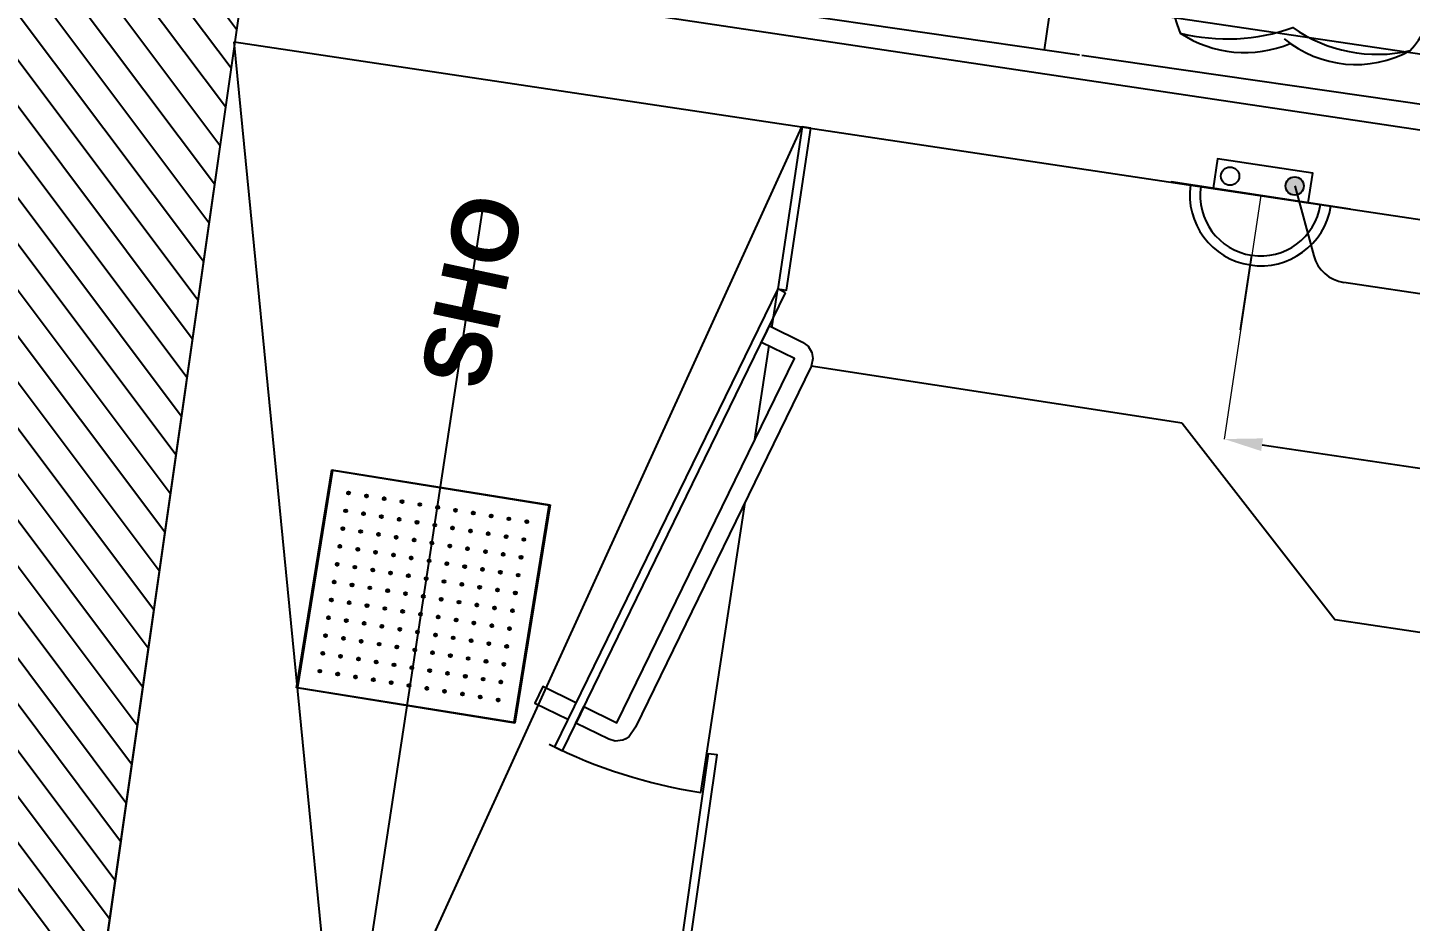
# Model space of a CAD drawing. Extents: x -678889171 to 586587, y -792238163 to 335485.
# Drawn here: x 29042 to 30919, y 44508 to 45722 of the extents above; entities that cross this region are included whole.
import ezdxf

# ---------------------------------------------------------------- set-up
doc = ezdxf.new("R2010")
doc.units = 0
doc.header["$MEASUREMENT"] = 0
doc.set_wipeout_variables(frame=1)
doc.layers.get('0').update_dxf_attribs({"color": 8})
doc.layers.get('Defpoints').update_dxf_attribs({"color": 252})
for name, color, linetype in [('1', 8, 'Continuous'), ('9TH-FURN$0$XR-A-TYP-1-2-3-4-5-6-7-8-9-10$0$TYPICAL TYPES$0$I-FURN-CHAR', 252, 'Continuous'), ('9TH-FURN$0$XR-A-TYP-1-2-3-4-5-6-7-8-9-10$0$TYPICAL TYPES$0$I-WIPEOUT', 252, 'Continuous'), ('E-POW-BLOCK', 4, 'Continuous'), ('HR_LIGHT', 1, 'Continuous'), ('loop line emped', 1, 'Continuous'), ('XR-A-9TH-FLOOR$0$A-WALL', 252, 'Continuous'), ('XR-A-col-910$0$A-COLS', 252, 'Continuous'), ('XR-A-col-910$0$A-SITE-PATT', 252, 'Continuous'), ('XR-A-TYP31$0$A-FURN-FIX', 252, 'Continuous'), ('XR-A-TYP31$0$XR-A-TYP-1-2-3-4-5-6-7-8-9$0$A-ANNO-NOTE', 252, 'Continuous'), ('XR-A-TYP31$0$XR-A-TYP-1-2-3-4-5-6-7-8-9$0$A-FLOR', 252, 'Continuous'), ('XR-A-TYP31$0$XR-A-TYP-1-2-3-4-5-6-7-8-9$0$A-FURN-SANT', 252, 'Continuous'), ('XR-A-TYP31$0$XR-A-TYP-1-2-3-4-5-6-7-8-9$0$A-GLAZ', 252, 'Continuous'), ('XR-A-TYP31$0$XR-A-TYP-1-2-3-4-5-6-7-8-9$0$A-GLAZ-FULL', 252, 'Continuous'), ('XR-A-TYP31$0$XR-A-TYP-1-2-3-4-5-6-7-8-9$0$A-WALL', 252, 'Continuous')]:
    doc.layers.add(name, color=color, linetype=linetype)
doc.styles.add('Work$0$E-M.MODUL', font='romans.shx', dxfattribs={"width": 0.8})
doc.styles.add('XR-A-TYP31$0$XR-A-TYP-1-2-3-4-5-6-7-8-9$0$TYPICAL TYPES$0$XREF_1BR$0$KZT', font='')
doc.styles.get('XR-A-TYP31$0$XR-A-TYP-1-2-3-4-5-6-7-8-9$0$TYPICAL TYPES$0$XREF_1BR$0$KZT').set_extended_font_data('AvantGarde LT Medium', bold=True)
doc.dimstyles.new('Work$0$S-DIM', dxfattribs={"dimscale": 500, "dimtxt": 0.2065, "dimasz": 0.104, "dimexe": 0, "dimexo": 0, "dimgap": 0, "dimtad": 0, "dimdec": 0, "dimzin": 0, "dimdsep": 46, "dimtxsty": 'Work$0$E-M.MODUL', "dimcen": 0.25, "dimclrd": 5, "dimclre": 5, "dimclrt": 1, "dimadec": 0, "dimazin": 0, "dimtfac": 1, "dimtdec": 0, "dimtofl": 0, "dimtmove": 0, "dimatfit": 3, "dimfxl": 1, "dimtolj": 1, "dimtzin": 0, "dimlwe": 13, "dimarcsym": 0})

# ---------------------------------------------------------------- blocks, each defined once
blk = doc.blocks.new('SO1 WP')
at = {"layer": 'E-POW-BLOCK'}
h = blk.add_hatch(color=3, dxfattribs=at)
h.dxf.hatch_style = 1
edge = h.paths.add_edge_path()
edge.add_arc((-0.1064295025979398, -0.0481463273482458), 0.03025259035537483, 0, 360)
at = {"layer": 'E-POW-BLOCK', "color": 3}
for p, q in [((1.4210854715202e-14, 0.2000001000000591), (0, 0.4500002250000605)), ((-0.3000001499999954, 7.105427357601002e-14), (0.3000001499999954, 1.598721155460225e-14))]:
    blk.add_line(p, q, dxfattribs=at)
blk.add_lwpolyline([(0.1593095883453804, 4.352074256530614e-14), (-0.1593095883453804, 4.352074256530614e-14), (-0.1593095883453804, -0.09876317676643558), (0.1593095883453804, -0.09876317676643558)], close=True, dxfattribs=at)
for centre in [(-0.1064295025979398, -0.0481463273482458), (0.1096454942411166, -0.0481463273482458)]:
    blk.add_circle(centre, 0.03025259035537483, dxfattribs=at)
for centre, radius, start, end in [((0, -0.002806461197749854), 0.2353418572437975, 0.6832706906615592, 179.3167293093385), ((0, 1.598721155460225e-14), 0.2000001000000002, 0, 180)]:
    blk.add_arc(centre, radius, start, end, dxfattribs=at)
blk = doc.blocks.new('*D3028')
at = {"layer": '1', "color": 5, "lineweight": 13, "transparency": 16777216}
for p, q in [((30715.98334778999, 45493.85377633355), (30666.46789617884, 45163.23775362811)), ((31789.03900461466, 45333.14518448495), (31739.52355300351, 45002.52916177952))]:
    blk.add_line(p, q, dxfattribs=at)
at = {"layer": '1', "color": 5, "lineweight": -2, "transparency": 16777216}
for p, q in [((30717.8943411341, 45155.53575653226), (31064.90253361838, 45103.56529477719)), ((31688.09710804826, 45010.23115887535), (31341.08891556397, 45062.20162063043))]:
    blk.add_line(p, q, dxfattribs=at)
at = {"layer": '1', "color": 5, "transparency": 16777216}
for points in [[(30719.17800731674, 45164.10683069147), (30716.61067495145, 45146.96468237306), (30666.46789617884, 45163.23775362811)], [(31689.3807742309, 45018.80223303456), (31686.81344186562, 45001.66008471615), (31739.52355300351, 45002.52916177952)]]:
    blk.add_solid(points, dxfattribs=at)
at = {"layer": 'Defpoints', "color": 0, "transparency": 16777216}
for p in [(30715.98334778999, 45493.85377633355, 5.269434467897102e-06), (31789.03900461466, 45333.14518448495, 2.630323140637722e-09), (30666.46789617884, 45163.23775362811)]:
    blk.add_point(p, dxfattribs=at)
at = {"layer": '1', "color": 1, "transparency": 16777216, "insert": (31202.99572459118, 45082.88345770381), "char_height": 103.25, "width": 279.2666666666628, "attachment_point": 5, "rotation": 351.4822771347435, "style": 'Work$0$E-M.MODUL'}
blk.add_mtext('\\A1;1050', dxfattribs=at)
blk = doc.blocks.new('*D3030')
at = {"layer": '1', "color": 5, "lineweight": 13, "transparency": 16777216}
for p, q in [((29487.83640445873, 45800.14268234573), (29517.12068219658, 45995.0227022226)), ((31512.5508586333, 45495.89240336204), (31541.83513637115, 45690.77242323891))]:
    blk.add_line(p, q, dxfattribs=at)
at = {"layer": '1', "color": 5, "lineweight": -2, "transparency": 16777216}
for p, q in [((29568.5433472576, 45987.29550881088), (30385.56037360667, 45864.52379762533)), ((31490.41247131013, 45698.49961665062), (30673.39544496105, 45821.27132783617))]:
    blk.add_line(p, q, dxfattribs=at)
at = {"layer": '1', "color": 5, "transparency": 16777216}
for points in [[(29569.83121282622, 45995.86595298771), (29567.25548168898, 45978.72506463404), (29517.12068219658, 45995.0227022226)], [(31491.70033687874, 45707.07006082745), (31489.1246057415, 45689.92917247378), (31541.83513637115, 45690.77242323891)]]:
    blk.add_solid(points, dxfattribs=at)
at = {"layer": 'Defpoints', "color": 0, "transparency": 16777216}
for p in [(29487.83640445873, 45800.14268234573), (31541.83513637115, 45690.77242323891), (31512.5508586333, 45495.89240336204, 5.343568744815997e-06)]:
    blk.add_point(p, dxfattribs=at)
at = {"layer": '1', "color": 1, "transparency": 16777216, "insert": (30529.47790928386, 45842.89756273075), "char_height": 103.25, "attachment_point": 5, "rotation": 351.4542041153505, "style": 'Work$0$E-M.MODUL'}
blk.add_mtext('\\A1;2050', dxfattribs=at)
blk = doc.blocks.new('9TH-FURN$0$XR-A-TYP-1-2-3-4-5-6-7-8-9-10$0$TYPICAL TYPES$0$XREF_1BR$0$A$Ce4efe8a3')
at = {"layer": '9TH-FURN$0$XR-A-TYP-1-2-3-4-5-6-7-8-9-10$0$TYPICAL TYPES$0$I-FURN-CHAR'}
for points in [[(-37.75034457733818, -167.9369026233926, -0.30666349490175), (0, 0, -0.3063299663357472), (129.914462509736, -21.66788532324426, 0.8728471598091934)], [(78.34086024248609, -324.2009538648135, 0.1655406298837506), (137.3495956606948, -353.2502220976776, 0.4259891687143785), (173.4696568748132, 6.608258385466797, 0.1215233233290522), (104.3075778612274, -3.189827639377654, -7.115464291357926)], [(-74.07116633191981, -304.223943353034, -0.1477298758543702), (-19.68341497005167, -161.3745862754358, -0.2133427585932454), (0, 0, -0.1786618101816585)], [(97.79236874793241, -312.139255385845, -0.3567723648219203), (-74.07116633191981, -304.223943353034, -0.2495420503229877), (-41.27494816308536, -157.9580511446084, 9.616880347716284)]]:
    blk.add_lwpolyline(points, format="xyb", dxfattribs=at)
blk = doc.blocks.new('9TH-FURN$0$XR-A-TYP-1-2-3-4-5-6-7-8-9-10$0$TYPICAL TYPES$0$A$Cd223b069')
blk.add_wipeout([(822.4286527500062, -1014.9633187534941), (843.4263177191557, -988.1239588373933), (852.5628861940264, -949.5169148465116), (852.5628861940412, 949.895612743836), (838.7120319921645, 996.7387231557905), (806.079767828301, 1021.5130689626026), (753.1104856270903, 1034.9964186089724), (396.3155749636996, 1034.9964186089746), (283.63385001877214, 1005.3895960971054), (206.68192371754665, 965.2234309515393), (160.03881399688896, 930.4427636885321), (111.23108635376573, 882.1219708002477), (66.45506349904198, 820.8707740908835), (26.85540297418897, 738.1964169201988), (6.987818841549608, 663.770738648871), (3.065643223351804e-12, 578.359879901187), (-1.0111642935240579e-11, -577.9811820040752), (-1.0816385351369847e-11, -639.6058241962583), (23.60563905927666, -728.4769985949738), (57.99739160089844, -806.0328856321894), (95.05996333557437, -862.0191630962222), (138.393256417114, -920.5200366483077), (205.01614928577155, -966.2986466311384), (269.55709140721774, -999.592190344666), (332.01605809945954, -1022.4814953360819), (396.3155749636842, -1034.6177207116439), (777.0435200132664, -1034.9964186089944), (805.6171137642259, -1026.2213240152946)]).dxf.layer = '9TH-FURN$0$XR-A-TYP-1-2-3-4-5-6-7-8-9-10$0$TYPICAL TYPES$0$I-WIPEOUT'
at = {"elevation": 3.194858422142465e-10}
blk.add_lwpolyline([(1.818989403545856e-12, -48.2339296634218), (3.637978807091713e-12, 578.3598799011816, -0.3807259987300801), (396.3155749637062, 1034.996418608976), (753.1104856270904, 1034.996418608976, -0.460441393951142), (852.562886194044, 949.8956127438414), (852.5628861940331, 28.99319676023333, -0.414213562373095), (823.5696894337889, -9.094947017729282e-12)], format="xyb", dxfattribs=at)
blk.add_lwpolyline([(88.50351103537832, 1.091393642127514e-11), (0, 7.275957614183426e-12)])
blk.add_lwpolyline([(823.5696894337889, -5.456968210637569e-12, -0.4142135623730949), (852.562886194035, -28.99319676025334), (852.5628861940313, -949.5169148465102, -0.4604413939511219), (753.1104856270849, -1034.617720711645), (396.3155749636862, -1034.617720711642, -0.3807259987299126), (-3.637978807091713e-12, -577.9811820040741), (0, -51.76607033655819)], format="xyb")
at = {"xscale": -1, "rotation": 170.2220235007848}
blk.add_blockref('9TH-FURN$0$XR-A-TYP-1-2-3-4-5-6-7-8-9-10$0$TYPICAL TYPES$0$XREF_1BR$0$A$Ce4efe8a3', (70.36988994310741, -491.9582098997489), dxfattribs=at)
blk = doc.blocks.new('*U1547')
at = {"layer": 'XR-A-col-910$0$A-SITE-PATT'}
h = blk.add_hatch(dxfattribs=at)
h.set_pattern_fill('ANSI31', color=256, scale=300, angle=8.131430397627627)
h.set_pattern_definition([(44.9999999999999, (5496.235626874804, -59210.182271977), (-26.51650429449548, 26.51650429449557), [])])
h.paths.add_polyline_path([(100.0000000000282, -25306.95354340513), (100.0000000000155, -17906.95354340513), (2350.000000000019, -17906.95354340511), (2350.000000000022, -17556.95354340511), (-249.9999999999782, -17556.95354340512), (-249.9999999999682, -25306.95354340512)])
at = {"layer": 'XR-A-col-910$0$A-COLS'}
blk.add_lwpolyline([(100.0000000000282, -25306.95354340513), (100.0000000000155, -17906.95354340513), (2350.000000000019, -17906.95354340511), (2350.000000000022, -17556.95354340511), (-249.9999999999782, -17556.95354340512), (-249.9999999999682, -25306.95354340512)], close=True, dxfattribs=at)
blk = doc.blocks.new('XR-A-col-910')
at = {"layer": 'XR-A-col-910$0$A-SITE-PATT', "xscale": -1, "rotation": 171.8685461071584}
blk.add_blockref('*U1547', (29245.22652952217, 12739.3244155844), dxfattribs=at)
blk = doc.blocks.new('XR-A-TYP31$0$XR-A-TYP-1-2-3-4-5-6-7-8-9$0$XREF_3BR$0$XREF-1BA$0$11TH FLOOR PLAN EAST TOWER$0$11TH TO 17TH FLOOR PLAN EAST TOWER$0$CEILING SHOWER')
at = {"layer": 'XR-A-TYP31$0$XR-A-TYP-1-2-3-4-5-6-7-8-9$0$A-FURN-SANT'}
for p, q in [((-4.547473508864641e-13, 30.00000000000045), (29.99999999999955, 30.00000000000045)), ((-4.547473508864641e-13, 4.547473508864641e-13), (-4.547473508864641e-13, 30.00000000000045)), ((-4.547473508864641e-13, 30.00000000000045), (0.09999999999990905, 29.90000000000055)), ((0.09999999999990905, 29.90000000000055), (0.0999999999994543, 0.1000000000003638)), ((29.89999999999964, 29.90000000000055), (0.09999999999990905, 29.90000000000055)), ((29.99999999999955, 30.00000000000045), (29.89999999999964, 29.90000000000055)), ((29.89999999999964, 0.1000000000003638), (29.89999999999964, 29.90000000000055)), ((29.99999999999955, 30.00000000000045), (30, 4.547473508864641e-13)), ((0.0999999999994543, 0.1000000000003638), (-4.547473508864641e-13, 4.547473508864641e-13)), ((30, 4.547473508864641e-13), (-4.547473508864641e-13, 4.547473508864641e-13)), ((0.0999999999994543, 0.1000000000003638), (29.89999999999964, 0.1000000000003638)), ((29.89999999999964, 0.1000000000003638), (30, 4.547473508864641e-13))]:
    blk.add_line(p, q, dxfattribs=at)
for centre, radius in [((2.75, 27.25000000000045), 0.2000000000000001), ((2.75, 27.25000000000045), 0.175), ((2.75, 27.25000000000045), 0.125), ((2.75, 27.25000000000045), 0.04999999999999999), ((5.199999999999818, 27.25), 0.2000000000000001), ((5.199999999999818, 27.25), 0.175), ((5.199999999999818, 27.25), 0.125), ((5.199999999999818, 27.25), 0.04999999999999999), ((7.649999999999636, 27.25000000000045), 0.2000000000000001), ((7.649999999999636, 27.25000000000045), 0.175), ((7.649999999999636, 27.25000000000045), 0.125), ((7.649999999999636, 27.25000000000045), 0.04999999999999999), ((10.09999999999945, 27.25000000000045), 0.2000000000000001), ((10.09999999999945, 27.25000000000045), 0.175), ((10.09999999999945, 27.25000000000045), 0.125), ((10.09999999999945, 27.25000000000045), 0.04999999999999999), ((12.54999999999973, 27.25), 0.2000000000000001), ((12.54999999999973, 27.25), 0.175), ((12.54999999999973, 27.25), 0.125), ((12.54999999999973, 27.25), 0.04999999999999999), ((14.99999999999955, 27.25000000000045), 0.2000000000000001), ((14.99999999999955, 27.25000000000045), 0.175), ((14.99999999999955, 27.25000000000045), 0.125), ((14.99999999999955, 27.25000000000045), 0.04999999999999999), ((17.44999999999982, 27.25000000000045), 0.2000000000000001), ((17.44999999999982, 27.25000000000045), 0.175), ((17.44999999999982, 27.25000000000045), 0.125), ((17.44999999999982, 27.25000000000045), 0.04999999999999999), ((19.89999999999964, 27.25), 0.2000000000000001), ((19.89999999999964, 27.25), 0.175), ((19.89999999999964, 27.25), 0.125), ((19.89999999999964, 27.25), 0.04999999999999999), ((22.34999999999945, 27.25000000000045), 0.2000000000000001), ((22.34999999999945, 27.25000000000045), 0.175), ((22.34999999999945, 27.25000000000045), 0.125), ((22.34999999999945, 27.25000000000045), 0.04999999999999999), ((24.79999999999973, 27.25000000000045), 0.2000000000000001), ((24.79999999999973, 27.25000000000045), 0.175), ((24.79999999999973, 27.25000000000045), 0.125), ((24.79999999999973, 27.25000000000045), 0.04999999999999999), ((27.24999999999955, 27.25), 0.2000000000000001), ((27.24999999999955, 27.25), 0.175), ((27.24999999999955, 27.25), 0.125), ((27.24999999999955, 27.25), 0.04999999999999999), ((2.749999999999545, 24.80000000000064), 0.2000000000000001), ((2.749999999999545, 24.80000000000064), 0.175), ((2.749999999999545, 24.80000000000064), 0.125), ((2.749999999999545, 24.80000000000064), 0.04999999999999999), ((5.199999999999818, 24.80000000000064), 0.2000000000000001), ((5.199999999999818, 24.80000000000064), 0.175), ((5.199999999999818, 24.80000000000064), 0.125), ((5.199999999999818, 24.80000000000064), 0.04999999999999999), ((7.649999999999181, 24.80000000000064), 0.2000000000000001), ((7.649999999999181, 24.80000000000064), 0.175), ((7.649999999999181, 24.80000000000064), 0.125), ((7.649999999999181, 24.80000000000064), 0.04999999999999999), ((10.09999999999991, 24.80000000000064), 0.2000000000000001), ((10.09999999999991, 24.80000000000018), 0.175), ((10.09999999999991, 24.80000000000018), 0.125), ((10.09999999999991, 24.80000000000018), 0.04999999999999999), ((12.54999999999973, 24.80000000000018), 0.2000000000000001), ((12.54999999999973, 24.80000000000018), 0.175), ((12.54999999999973, 24.80000000000018), 0.125), ((12.54999999999973, 24.80000000000018), 0.04999999999999999), ((14.99999999999955, 24.80000000000064), 0.2000000000000001), ((14.99999999999955, 24.80000000000064), 0.175), ((14.99999999999955, 24.80000000000064), 0.125), ((14.99999999999955, 24.80000000000064), 0.04999999999999999), ((17.44999999999982, 24.80000000000018), 0.2000000000000001), ((17.44999999999982, 24.80000000000018), 0.175), ((17.44999999999982, 24.80000000000018), 0.125), ((17.44999999999982, 24.80000000000018), 0.04999999999999999), ((19.89999999999918, 24.80000000000018), 0.2000000000000001), ((19.89999999999918, 24.80000000000018), 0.175), ((19.89999999999918, 24.80000000000018), 0.125), ((19.89999999999918, 24.80000000000018), 0.04999999999999999), ((22.34999999999991, 24.80000000000064), 0.2000000000000001), ((22.34999999999991, 24.80000000000064), 0.175), ((22.34999999999991, 24.80000000000064), 0.125), ((22.34999999999991, 24.80000000000064), 0.04999999999999999), ((24.79999999999973, 24.80000000000018), 0.2000000000000001), ((24.79999999999973, 24.80000000000018), 0.175), ((24.79999999999973, 24.80000000000018), 0.125), ((24.79999999999973, 24.80000000000018), 0.04999999999999999), ((27.24999999999955, 24.80000000000018), 0.2000000000000001), ((27.24999999999955, 24.80000000000018), 0.175), ((27.24999999999955, 24.80000000000018), 0.125), ((27.24999999999955, 24.80000000000018), 0.04999999999999999), ((2.749999999999545, 22.35000000000082), 0.2000000000000001), ((2.749999999999545, 22.35000000000082), 0.175), ((5.199999999999363, 22.35000000000036), 0.2000000000000001), ((5.199999999999363, 22.35000000000036), 0.175), ((7.649999999999636, 22.35000000000036), 0.2000000000000001), ((7.649999999999636, 22.35000000000036), 0.175), ((10.09999999999991, 22.35000000000082), 0.2000000000000001), ((10.09999999999991, 22.35000000000082), 0.175), ((12.54999999999927, 22.35000000000036), 0.2000000000000001), ((12.54999999999927, 22.35000000000036), 0.175), ((14.99999999999955, 22.35000000000036), 0.2000000000000001), ((14.99999999999955, 22.35000000000036), 0.175), ((17.44999999999936, 22.35000000000082), 0.2000000000000001), ((17.44999999999936, 22.35000000000082), 0.175), ((19.89999999999964, 22.35000000000036), 0.2000000000000001), ((19.89999999999964, 22.35000000000036), 0.175), ((22.34999999999945, 22.35000000000036), 0.2000000000000001), ((22.34999999999945, 22.35000000000036), 0.175), ((24.79999999999973, 22.35000000000082), 0.2000000000000001), ((24.79999999999973, 22.35000000000082), 0.175), ((27.24999999999955, 22.35000000000036), 0.2000000000000001), ((27.24999999999955, 22.35000000000036), 0.175), ((2.749999999999545, 22.35000000000082), 0.125), ((2.749999999999545, 22.35000000000082), 0.04999999999999999), ((5.199999999999363, 22.35000000000036), 0.125), ((5.199999999999363, 22.35000000000036), 0.04999999999999999), ((7.649999999999636, 22.35000000000036), 0.125), ((7.649999999999636, 22.35000000000036), 0.04999999999999999), ((10.09999999999991, 22.35000000000082), 0.125), ((10.09999999999991, 22.35000000000082), 0.04999999999999999), ((12.54999999999927, 22.35000000000036), 0.125), ((12.54999999999927, 22.35000000000036), 0.04999999999999999), ((14.99999999999955, 22.35000000000036), 0.125), ((14.99999999999955, 22.35000000000036), 0.04999999999999999), ((17.44999999999936, 22.35000000000082), 0.125), ((17.44999999999936, 22.35000000000082), 0.04999999999999999), ((19.89999999999964, 22.35000000000036), 0.125), ((19.89999999999964, 22.35000000000036), 0.04999999999999999), ((22.34999999999945, 22.35000000000036), 0.125), ((22.34999999999945, 22.35000000000036), 0.04999999999999999), ((24.79999999999973, 22.35000000000082), 0.125), ((24.79999999999973, 22.35000000000082), 0.04999999999999999), ((27.24999999999955, 22.35000000000036), 0.125), ((27.24999999999955, 22.35000000000036), 0.04999999999999999), ((2.75, 19.90000000000055), 0.2000000000000001), ((2.75, 19.90000000000055), 0.175), ((2.75, 19.90000000000055), 0.125), ((2.75, 19.90000000000055), 0.04999999999999999), ((5.199999999999363, 19.90000000000055), 0.2000000000000001), ((5.199999999999363, 19.90000000000055), 0.175), ((5.199999999999363, 19.90000000000055), 0.125), ((5.199999999999363, 19.90000000000055), 0.04999999999999999), ((7.649999999999636, 19.90000000000009), 0.2000000000000001), ((7.649999999999636, 19.90000000000009), 0.175), ((7.649999999999636, 19.90000000000009), 0.125), ((7.649999999999636, 19.90000000000009), 0.04999999999999999), ((10.09999999999991, 19.90000000000055), 0.2000000000000001), ((10.09999999999991, 19.90000000000055), 0.175), ((10.09999999999991, 19.90000000000055), 0.125), ((10.09999999999991, 19.90000000000055), 0.04999999999999999), ((12.54999999999973, 19.90000000000055), 0.2000000000000001), ((12.54999999999973, 19.90000000000055), 0.175), ((12.54999999999973, 19.90000000000055), 0.125), ((12.54999999999973, 19.90000000000055), 0.04999999999999999), ((14.99999999999955, 19.90000000000009), 0.2000000000000001), ((14.99999999999955, 19.90000000000009), 0.175), ((14.99999999999955, 19.90000000000009), 0.125), ((14.99999999999955, 19.90000000000009), 0.04999999999999999), ((17.44999999999982, 19.90000000000055), 0.2000000000000001), ((17.44999999999982, 19.90000000000055), 0.175), ((17.44999999999982, 19.90000000000055), 0.125), ((17.44999999999982, 19.90000000000055), 0.04999999999999999), ((19.89999999999964, 19.90000000000055), 0.2000000000000001), ((19.89999999999964, 19.90000000000055), 0.175), ((19.89999999999964, 19.90000000000055), 0.125), ((19.89999999999964, 19.90000000000055), 0.04999999999999999), ((22.34999999999991, 19.90000000000009), 0.2000000000000001), ((22.34999999999991, 19.90000000000009), 0.175), ((22.34999999999991, 19.90000000000009), 0.125), ((22.34999999999991, 19.90000000000009), 0.04999999999999999), ((24.79999999999973, 19.90000000000055), 0.2000000000000001), ((24.79999999999973, 19.90000000000055), 0.175), ((24.79999999999973, 19.90000000000055), 0.125), ((24.79999999999973, 19.90000000000055), 0.04999999999999999), ((27.24999999999955, 19.90000000000055), 0.2000000000000001), ((27.24999999999955, 19.90000000000055), 0.175), ((27.24999999999955, 19.90000000000055), 0.125), ((27.24999999999955, 19.90000000000055), 0.04999999999999999), ((2.749999999999545, 17.45000000000027), 0.2000000000000001), ((2.749999999999545, 17.45000000000027), 0.175), ((2.749999999999545, 17.45000000000027), 0.125), ((2.749999999999545, 17.45000000000027), 0.04999999999999999), ((5.199999999999363, 17.45000000000073), 0.2000000000000001), ((5.199999999999363, 17.45000000000073), 0.175), ((5.199999999999363, 17.45000000000073), 0.125), ((5.199999999999363, 17.45000000000073), 0.04999999999999999), ((7.649999999999181, 17.45000000000073), 0.2000000000000001), ((7.649999999999181, 17.45000000000073), 0.175), ((7.649999999999181, 17.45000000000073), 0.125), ((7.649999999999181, 17.45000000000073), 0.04999999999999999), ((10.09999999999991, 17.45000000000027), 0.2000000000000001), ((10.09999999999991, 17.45000000000027), 0.175), ((10.09999999999991, 17.45000000000027), 0.125), ((10.09999999999991, 17.45000000000027), 0.04999999999999999), ((12.54999999999973, 17.45000000000073), 0.2000000000000001), ((12.54999999999973, 17.45000000000073), 0.175), ((12.54999999999973, 17.45000000000073), 0.125), ((12.54999999999973, 17.45000000000073), 0.04999999999999999), ((14.99999999999955, 17.45000000000073), 0.2000000000000001), ((14.99999999999955, 17.45000000000073), 0.175), ((14.99999999999955, 17.45000000000073), 0.125), ((14.99999999999955, 17.45000000000073), 0.04999999999999999), ((17.44999999999982, 17.45000000000073), 0.2000000000000001), ((17.45000000000027, 17.45000000000073), 0.175), ((17.45000000000027, 17.45000000000073), 0.125), ((17.45000000000027, 17.45000000000073), 0.04999999999999999), ((19.89999999999918, 17.45000000000027), 0.2000000000000001), ((19.89999999999918, 17.45000000000027), 0.175), ((19.89999999999918, 17.45000000000027), 0.125), ((19.89999999999918, 17.45000000000027), 0.04999999999999999), ((22.34999999999991, 17.45000000000027), 0.2000000000000001), ((22.34999999999991, 17.45000000000027), 0.175), ((22.34999999999991, 17.45000000000027), 0.125), ((22.34999999999991, 17.45000000000027), 0.04999999999999999), ((24.79999999999973, 17.45000000000073), 0.2000000000000001), ((24.79999999999973, 17.45000000000073), 0.175), ((24.79999999999973, 17.45000000000073), 0.125), ((24.79999999999973, 17.45000000000073), 0.04999999999999999), ((27.24999999999955, 17.45000000000027), 0.2000000000000001), ((27.24999999999955, 17.45000000000027), 0.175), ((27.24999999999955, 17.45000000000027), 0.125), ((27.24999999999955, 17.45000000000027), 0.04999999999999999), ((2.749999999999545, 15.00000000000045), 0.2000000000000001), ((2.749999999999545, 15.00000000000045), 0.175), ((2.749999999999545, 15.00000000000045), 0.125), ((2.749999999999545, 15.00000000000045), 0.04999999999999999), ((5.199999999999818, 15.00000000000045), 0.2000000000000001), ((5.199999999999818, 15.00000000000045), 0.175), ((5.199999999999818, 15.00000000000045), 0.125), ((5.199999999999818, 15.00000000000045), 0.04999999999999999), ((7.649999999999636, 15.00000000000045), 0.2000000000000001), ((7.649999999999636, 15.00000000000045), 0.175), ((7.649999999999636, 15.00000000000045), 0.125), ((7.649999999999636, 15.00000000000045), 0.04999999999999999), ((10.09999999999991, 15.00000000000045), 0.2000000000000001), ((10.09999999999991, 15.00000000000045), 0.175), ((10.09999999999991, 15.00000000000045), 0.125), ((10.09999999999991, 15.00000000000045), 0.04999999999999999), ((12.54999999999927, 15.00000000000091), 0.2000000000000001), ((12.54999999999927, 15.00000000000091), 0.175), ((12.54999999999927, 15.00000000000091), 0.125), ((12.54999999999927, 15.00000000000091), 0.04999999999999999), ((14.99999999999955, 15.00000000000045), 0.2000000000000001), ((14.99999999999955, 15.00000000000045), 0.175), ((14.99999999999955, 15.00000000000045), 0.125), ((14.99999999999955, 15.00000000000045), 0.04999999999999999), ((17.44999999999982, 15.00000000000045), 0.2000000000000001), ((17.44999999999982, 15.00000000000045), 0.175), ((17.44999999999982, 15.00000000000045), 0.125), ((17.44999999999982, 15.00000000000045), 0.04999999999999999), ((19.89999999999964, 15.00000000000091), 0.2000000000000001), ((19.89999999999964, 15.00000000000091), 0.175), ((19.89999999999964, 15.00000000000091), 0.125), ((19.89999999999964, 15.00000000000091), 0.04999999999999999), ((22.34999999999945, 15.00000000000045), 0.2000000000000001), ((22.34999999999945, 15.00000000000045), 0.175), ((22.34999999999945, 15.00000000000045), 0.125), ((22.34999999999945, 15.00000000000045), 0.04999999999999999), ((24.79999999999973, 15.00000000000045), 0.2000000000000001), ((24.79999999999973, 15.00000000000045), 0.175), ((24.79999999999973, 15.00000000000045), 0.125), ((24.79999999999973, 15.00000000000045), 0.04999999999999999), ((27.24999999999955, 15.00000000000091), 0.2000000000000001), ((27.24999999999955, 15.00000000000091), 0.175), ((27.24999999999955, 15.00000000000091), 0.125), ((27.24999999999955, 15.00000000000091), 0.04999999999999999), ((2.75, 12.55000000000018), 0.2000000000000001), ((2.75, 12.55000000000018), 0.175), ((2.75, 12.55000000000018), 0.125), ((2.75, 12.55000000000018), 0.04999999999999999), ((5.199999999999363, 12.55000000000018), 0.2000000000000001), ((5.199999999999363, 12.55000000000018), 0.175), ((5.199999999999363, 12.55000000000018), 0.125), ((5.199999999999363, 12.55000000000018), 0.04999999999999999), ((7.649999999999636, 12.55000000000064), 0.2000000000000001), ((7.649999999999636, 12.55000000000064), 0.175), ((7.649999999999636, 12.55000000000064), 0.125), ((7.649999999999636, 12.55000000000064), 0.04999999999999999), ((10.09999999999991, 12.55000000000018), 0.2000000000000001), ((10.09999999999991, 12.55000000000018), 0.175), ((10.09999999999991, 12.55000000000018), 0.125), ((10.09999999999991, 12.55000000000018), 0.04999999999999999), ((12.54999999999973, 12.55000000000018), 0.2000000000000001), ((12.54999999999973, 12.55000000000018), 0.175), ((12.54999999999973, 12.55000000000018), 0.125), ((12.54999999999973, 12.55000000000018), 0.04999999999999999), ((14.99999999999955, 12.55000000000064), 0.2000000000000001), ((14.99999999999955, 12.55000000000064), 0.175), ((14.99999999999955, 12.55000000000064), 0.125), ((14.99999999999955, 12.55000000000064), 0.04999999999999999), ((17.44999999999982, 12.55000000000018), 0.2000000000000001), ((17.44999999999982, 12.55000000000018), 0.175), ((17.44999999999982, 12.55000000000018), 0.125), ((17.44999999999982, 12.55000000000018), 0.04999999999999999), ((19.89999999999964, 12.55000000000018), 0.2000000000000001), ((19.89999999999964, 12.55000000000018), 0.175), ((19.89999999999964, 12.55000000000018), 0.125), ((19.89999999999964, 12.55000000000018), 0.04999999999999999), ((22.34999999999991, 12.55000000000064), 0.2000000000000001), ((22.34999999999991, 12.55000000000064), 0.175), ((22.34999999999991, 12.55000000000064), 0.125), ((22.34999999999991, 12.55000000000064), 0.04999999999999999), ((24.80000000000018, 12.55000000000018), 0.2000000000000001), ((24.80000000000018, 12.55000000000018), 0.175), ((24.80000000000018, 12.55000000000018), 0.125), ((24.80000000000018, 12.55000000000018), 0.04999999999999999), ((27.24999999999955, 12.55000000000018), 0.2000000000000001), ((27.24999999999955, 12.55000000000018), 0.175), ((27.24999999999955, 12.55000000000018), 0.125), ((27.24999999999955, 12.55000000000018), 0.04999999999999999), ((2.749999999999545, 10.10000000000082), 0.2000000000000001), ((2.749999999999545, 10.10000000000082), 0.175), ((2.749999999999545, 10.10000000000082), 0.125), ((2.749999999999545, 10.10000000000082), 0.04999999999999999), ((5.199999999999363, 10.10000000000036), 0.2000000000000001), ((5.199999999999363, 10.10000000000036), 0.175), ((5.199999999999363, 10.10000000000036), 0.125), ((5.199999999999363, 10.10000000000036), 0.04999999999999999), ((7.649999999999181, 10.10000000000036), 0.2000000000000001), ((7.649999999999181, 10.10000000000036), 0.175), ((7.649999999999181, 10.10000000000036), 0.125), ((7.649999999999181, 10.10000000000036), 0.04999999999999999), ((10.09999999999991, 10.10000000000082), 0.2000000000000001), ((10.09999999999991, 10.10000000000082), 0.175), ((10.09999999999991, 10.10000000000082), 0.125), ((10.09999999999991, 10.10000000000082), 0.04999999999999999), ((12.54999999999973, 10.10000000000036), 0.2000000000000001), ((12.54999999999973, 10.10000000000036), 0.175), ((12.54999999999973, 10.10000000000036), 0.125), ((12.54999999999973, 10.10000000000036), 0.04999999999999999), ((14.99999999999955, 10.10000000000036), 0.2000000000000001), ((14.99999999999955, 10.10000000000036), 0.175), ((14.99999999999955, 10.10000000000036), 0.125), ((14.99999999999955, 10.10000000000036), 0.04999999999999999), ((17.44999999999982, 10.10000000000082), 0.2000000000000001), ((17.44999999999982, 10.10000000000082), 0.175), ((17.44999999999982, 10.10000000000082), 0.125), ((17.44999999999982, 10.10000000000082), 0.04999999999999999), ((19.89999999999918, 10.10000000000036), 0.2000000000000001), ((19.89999999999918, 10.10000000000036), 0.175), ((19.89999999999918, 10.10000000000036), 0.125), ((19.89999999999918, 10.10000000000036), 0.04999999999999999), ((22.34999999999991, 10.10000000000036), 0.2000000000000001), ((22.34999999999991, 10.10000000000036), 0.175), ((22.34999999999991, 10.10000000000036), 0.125), ((22.34999999999991, 10.10000000000036), 0.04999999999999999), ((24.79999999999973, 10.10000000000082), 0.2000000000000001), ((24.79999999999973, 10.10000000000082), 0.175), ((24.79999999999973, 10.10000000000082), 0.125), ((24.79999999999973, 10.10000000000082), 0.04999999999999999), ((27.24999999999955, 10.10000000000036), 0.2000000000000001), ((27.24999999999955, 10.10000000000036), 0.175), ((27.24999999999955, 10.10000000000036), 0.125), ((27.24999999999955, 10.10000000000036), 0.04999999999999999), ((2.749999999999545, 7.650000000000546), 0.2000000000000001), ((2.749999999999545, 7.650000000000546), 0.175), ((2.749999999999545, 7.650000000000546), 0.125), ((2.749999999999545, 7.650000000000546), 0.04999999999999999), ((5.199999999999818, 7.650000000000546), 0.2000000000000001), ((5.199999999999818, 7.650000000000546), 0.175), ((5.199999999999818, 7.650000000000546), 0.125), ((5.199999999999818, 7.650000000000546), 0.04999999999999999), ((7.649999999999636, 7.650000000000546), 0.2000000000000001), ((7.649999999999636, 7.650000000000546), 0.175), ((7.649999999999636, 7.650000000000546), 0.125), ((7.649999999999636, 7.650000000000546), 0.04999999999999999), ((10.09999999999991, 7.650000000000546), 0.2000000000000001), ((10.09999999999991, 7.650000000000546), 0.175), ((10.09999999999991, 7.650000000000546), 0.125), ((10.09999999999991, 7.650000000000546), 0.04999999999999999), ((12.54999999999927, 7.650000000000546), 0.2000000000000001), ((12.54999999999927, 7.650000000000546), 0.175), ((12.54999999999927, 7.650000000000546), 0.125), ((12.54999999999927, 7.650000000000546), 0.04999999999999999), ((14.99999999999955, 7.650000000000546), 0.2000000000000001), ((14.99999999999955, 7.650000000000546), 0.175), ((14.99999999999955, 7.650000000000546), 0.125), ((14.99999999999955, 7.650000000000546), 0.04999999999999999), ((17.44999999999982, 7.650000000000546), 0.2000000000000001), ((17.44999999999982, 7.650000000000546), 0.175), ((17.44999999999982, 7.650000000000546), 0.125), ((17.44999999999982, 7.650000000000546), 0.04999999999999999), ((19.89999999999964, 7.650000000000546), 0.2000000000000001), ((19.89999999999964, 7.650000000000546), 0.175), ((19.89999999999964, 7.650000000000546), 0.125), ((19.89999999999964, 7.650000000000546), 0.04999999999999999), ((22.34999999999945, 7.650000000000546), 0.2000000000000001), ((22.34999999999945, 7.650000000000546), 0.175), ((22.34999999999945, 7.650000000000546), 0.125), ((22.34999999999945, 7.650000000000546), 0.04999999999999999), ((24.79999999999927, 7.650000000000546), 0.2000000000000001), ((24.79999999999927, 7.650000000000546), 0.175), ((24.79999999999927, 7.650000000000546), 0.125), ((24.79999999999927, 7.650000000000546), 0.04999999999999999), ((27.24999999999955, 7.650000000000546), 0.2000000000000001), ((27.24999999999955, 7.650000000000546), 0.175), ((27.24999999999955, 7.650000000000546), 0.125), ((27.24999999999955, 7.650000000000546), 0.04999999999999999), ((2.75, 5.200000000000728), 0.2000000000000001), ((2.75, 5.200000000000728), 0.175), ((2.75, 5.200000000000728), 0.125), ((2.75, 5.200000000000728), 0.04999999999999999), ((5.199999999999363, 5.200000000000273), 0.2000000000000001), ((5.199999999999363, 5.200000000000273), 0.175), ((5.199999999999363, 5.200000000000273), 0.125), ((5.199999999999363, 5.200000000000273), 0.04999999999999999), ((7.649999999999636, 5.200000000000273), 0.2000000000000001), ((7.649999999999636, 5.200000000000273), 0.175), ((7.649999999999636, 5.200000000000273), 0.125), ((7.649999999999636, 5.200000000000273), 0.04999999999999999), ((10.09999999999991, 5.200000000000273), 0.2000000000000001), ((10.09999999999991, 5.200000000000273), 0.175), ((10.09999999999991, 5.200000000000273), 0.125), ((10.09999999999991, 5.200000000000273), 0.04999999999999999), ((12.54999999999973, 5.200000000000273), 0.2000000000000001), ((12.54999999999973, 5.200000000000273), 0.175), ((12.54999999999973, 5.200000000000273), 0.125), ((12.54999999999973, 5.200000000000273), 0.04999999999999999), ((14.99999999999955, 5.200000000000273), 0.2000000000000001), ((14.99999999999955, 5.200000000000273), 0.175), ((14.99999999999955, 5.200000000000273), 0.125), ((14.99999999999955, 5.200000000000273), 0.04999999999999999), ((17.44999999999982, 5.200000000000728), 0.2000000000000001), ((17.44999999999982, 5.200000000000728), 0.175), ((17.44999999999982, 5.200000000000728), 0.125), ((17.44999999999982, 5.200000000000728), 0.04999999999999999), ((19.89999999999964, 5.200000000000273), 0.2000000000000001), ((19.89999999999964, 5.200000000000273), 0.175), ((19.89999999999964, 5.200000000000273), 0.125), ((19.89999999999964, 5.200000000000273), 0.04999999999999999), ((22.34999999999991, 5.200000000000273), 0.2000000000000001), ((22.34999999999991, 5.200000000000273), 0.175), ((22.34999999999991, 5.200000000000273), 0.125), ((22.34999999999991, 5.200000000000273), 0.04999999999999999), ((24.79999999999973, 5.200000000000273), 0.2000000000000001), ((24.79999999999973, 5.200000000000273), 0.175), ((24.79999999999973, 5.200000000000273), 0.125), ((24.79999999999973, 5.200000000000273), 0.04999999999999999), ((27.24999999999955, 5.200000000000273), 0.2000000000000001), ((27.24999999999955, 5.200000000000273), 0.175), ((27.24999999999955, 5.200000000000273), 0.125), ((27.24999999999955, 5.200000000000273), 0.04999999999999999), ((2.749999999999545, 2.750000000000455), 0.2000000000000001), ((2.749999999999545, 2.750000000000455), 0.175), ((2.749999999999545, 2.750000000000455), 0.125), ((2.749999999999545, 2.750000000000455), 0.04999999999999999), ((5.199999999999363, 2.750000000000455), 0.2000000000000001), ((5.199999999999363, 2.750000000000455), 0.175), ((5.199999999999363, 2.750000000000455), 0.125), ((5.199999999999363, 2.750000000000455), 0.04999999999999999), ((7.649999999999181, 2.750000000000455), 0.2000000000000001), ((7.649999999999181, 2.750000000000455), 0.175), ((7.649999999999181, 2.750000000000455), 0.125), ((7.649999999999181, 2.750000000000455), 0.04999999999999999), ((10.09999999999991, 2.750000000000455), 0.2000000000000001), ((10.09999999999991, 2.750000000000455), 0.175), ((10.09999999999991, 2.750000000000455), 0.125), ((10.09999999999991, 2.750000000000455), 0.04999999999999999), ((12.54999999999973, 2.750000000000909), 0.2000000000000001), ((12.54999999999973, 2.750000000000909), 0.175), ((12.54999999999973, 2.750000000000909), 0.125), ((12.54999999999973, 2.750000000000909), 0.04999999999999999), ((14.99999999999955, 2.750000000000455), 0.2000000000000001), ((14.99999999999955, 2.750000000000455), 0.175), ((14.99999999999955, 2.750000000000455), 0.125), ((14.99999999999955, 2.750000000000455), 0.04999999999999999), ((17.44999999999936, 2.750000000000455), 0.2000000000000001), ((17.44999999999936, 2.750000000000455), 0.175), ((17.44999999999936, 2.750000000000455), 0.125), ((17.44999999999936, 2.750000000000455), 0.04999999999999999), ((19.89999999999918, 2.750000000000909), 0.2000000000000001), ((19.89999999999918, 2.750000000000909), 0.175), ((19.89999999999918, 2.750000000000909), 0.125), ((19.89999999999918, 2.750000000000909), 0.04999999999999999), ((22.34999999999991, 2.750000000000455), 0.2000000000000001), ((22.34999999999991, 2.750000000000455), 0.175), ((22.34999999999991, 2.750000000000455), 0.125), ((22.34999999999991, 2.750000000000455), 0.04999999999999999), ((24.79999999999927, 2.750000000000455), 0.2000000000000001), ((24.79999999999927, 2.750000000000455), 0.175), ((24.79999999999927, 2.750000000000455), 0.125), ((24.79999999999927, 2.750000000000455), 0.04999999999999999), ((27.24999999999955, 2.750000000000909), 0.2000000000000001), ((27.24999999999955, 2.750000000000909), 0.175), ((27.24999999999955, 2.750000000000909), 0.125), ((27.24999999999955, 2.750000000000909), 0.04999999999999999)]:
    blk.add_circle(centre, radius, dxfattribs=at)
blk = doc.blocks.new('XR-A-TYP31')
at = {"layer": 'XR-A-TYP31$0$A-FURN-FIX'}
blk.add_line((33409.95818645082, 31662.86732838292, 2.630016350282335e-09), (33617.30153978218, 31395.74396087985, 2.630016350282335e-09), dxfattribs=at)
at = {"layer": 'XR-A-TYP31$0$A-FURN-FIX', "extrusion": (2.114700256121877e-09, 1.450420722397688e-08, 0.9999999999999999)}
blk.add_line((34521.08996511342, 31260.61590285856, 2.630016350282335e-09), (33617.30153978217, 31395.74396087984, 2.630016350282335e-09), dxfattribs=at)
at = {"layer": 'XR-A-TYP31$0$XR-A-TYP-1-2-3-4-5-6-7-8-9$0$A-FLOR', "elevation": -2.279694051869015e-06}
blk.add_lwpolyline([(32756.62069563776, 31161.25735316332), (32860.84770818378, 31844.93688230155)], dxfattribs=at)
at = {"layer": 'XR-A-TYP31$0$XR-A-TYP-1-2-3-4-5-6-7-8-9$0$A-FURN-SANT', "ltscale": 0.5}
blk.add_line((32461.38060794928, 31962.62154750158, 1.618997351897648e-05), (32250.91191270772, 30576.71740206725, 0.0001260799404502524), dxfattribs=at)
at = {"layer": 'XR-A-TYP31$0$XR-A-TYP-1-2-3-4-5-6-7-8-9$0$A-FURN-SANT', "ltscale": 0.5, "extrusion": (-3.128865021747223e-09, 4.342331218899491e-10, 1), "elevation": 7.623165155056085e-07}
blk.add_lwpolyline([(32893.28903250169, 32065.06210023367), (32268.86655196551, 30694.31004987631), (32123.18907189985, 32180.39785135804)], dxfattribs=at)
at = {"layer": 'XR-A-TYP31$0$XR-A-TYP-1-2-3-4-5-6-7-8-9$0$A-GLAZ', "elevation": 0.0001076436126777189}
blk.add_lwpolyline([(32905.89531041082, 32063.21926951905), (32894.0147631477, 32064.90823272811), (32860.84770818378, 31844.93688230155), (32872.72825544716, 31843.24791909268)], close=True, dxfattribs=at)
at = {"layer": 'XR-A-TYP31$0$XR-A-TYP-1-2-3-4-5-6-7-8-9$0$A-GLAZ', "extrusion": (-3.128865021747223e-09, 4.342331218899491e-10, 1), "elevation": 2.503596477086421e-06}
blk.add_lwpolyline([(32706.22240701005, 30708.26871789633), (32778.53804559819, 31212.17881472741), (32766.64854896709, 31213.80358236119), (32695.18060396056, 30709.84367623135)], dxfattribs=at)
at = {"layer": 'XR-A-TYP31$0$XR-A-TYP-1-2-3-4-5-6-7-8-9$0$A-GLAZ-FULL'}
blk.add_arc((32860.84770818378, 31844.93688230155, -2.337386735654104e-06), 691.5786063112531, 243.3570048667011, 261.3319926494485, dxfattribs=at)
at = {"layer": 'XR-A-TYP31$0$XR-A-TYP-1-2-3-4-5-6-7-8-9$0$A-WALL'}
for p, q in [((32140.96291134189, 32299.07426279489), (34725.75595190235, 31911.95692467538)), ((32123.98916066386, 32180.27802426639, 2.618400141407571e-09), (31884.44730691144, 30501.34069569734)), ((32123.18907189985, 32180.39785135804, 2.662502180208505e-09), (34589.47365366394, 31811.02919887567, -1.33282636923704e-07))]:
    blk.add_line(p, q, dxfattribs=at)
at = {"layer": 'XR-A-TYP31$0$XR-A-TYP-1-2-3-4-5-6-7-8-9$0$A-FURN-SANT', "xscale": 9.999998164084506, "yscale": 9.999998164084506, "zscale": 9.999998164084506, "rotation": 260.8554830851148}
blk.add_blockref('XR-A-TYP31$0$XR-A-TYP-1-2-3-4-5-6-7-8-9$0$XREF_3BR$0$XREF-1BA$0$11TH FLOOR PLAN EAST TOWER$0$11TH TO 17TH FLOOR PLAN EAST TOWER$0$CEILING SHOWER', (32255.65788686628, 31599.35002417583, 1.913588156184963e-05), dxfattribs=at)
at = {"layer": 'XR-A-TYP31$0$XR-A-TYP-1-2-3-4-5-6-7-8-9$0$A-ANNO-NOTE', "insert": (32446.72292975012, 31842.46283097725, 2.8042398620228e-09), "char_height": 90.00000000000045, "attachment_point": 5, "rotation": 77.94512453682331, "style": 'XR-A-TYP31$0$XR-A-TYP-1-2-3-4-5-6-7-8-9$0$TYPICAL TYPES$0$XREF_1BR$0$KZT'}
blk.add_mtext_dynamic_manual_height_columns('SHO', width=201.1216216216229, gutter_width=905.8973797663641, heights=[0], dxfattribs=at)
blk.add_wipeout([(32586.8384103457, 31255.3922235866), (32631.783555269692, 31233.4848287679), (32640.34262312739, 31231.072350510844), (32640.34262312739, 31231.072350510844), (32650.849783714275, 31232.310269477286), (32654.695332085725, 31234.002804062216), (32659.507316875297, 31237.416501934167), (32659.507316875297, 31237.416501934167), (32667.687101708998, 31250.086076942946), (32906.191168093785, 31739.40029788224), (32908.718221243544, 31750.490813581262), (32907.35453772743, 31758.49906994926), (32902.100801618006, 31767.29785857374), (32894.67229304344, 31772.826567747114), (32886.18151768276, 31776.96518535437), (32849.72714811995, 31794.733962566166), (32838.77345071033, 31772.26139010361), (32883.71859563376, 31750.35399528446), (32642.737252676885, 31255.957401225485), (32597.792107755133, 31277.86479604864), (32586.83841034071, 31255.39222358903)]).translate(0, 0, 0.0001077091245273406).dxf.layer = 'XR-A-TYP31$0$XR-A-TYP-1-2-3-4-5-6-7-8-9$0$A-FURN-SANT'
at = {"layer": 'XR-A-TYP31$0$A-FURN-FIX'}
blk.add_line((33409.95818645078, 31662.86732838287, 2.630016350282335e-09), (32906.35234011715, 31740.1076359355, 2.630016350282335e-09), dxfattribs=at)
at = {"layer": 'XR-A-TYP31$0$XR-A-TYP-1-2-3-4-5-6-7-8-9$0$A-FURN-SANT', "elevation": 0.000128592581343235}
blk.add_lwpolyline([(32667.68710170878, 31250.08607694336), (32659.50731687472, 31237.41650193393), (32654.6953320858, 31234.00280406247), (32650.84978371418, 31232.31026947727), (32640.34262312696, 31231.07235051101), (32631.78355526997, 31233.48482876775), (32586.8384103405, 31255.3922235891), (32597.79210775012, 31277.86479605101), (32642.73725267654, 31255.95740122528), (32883.718595634, 31750.35399528447), (32838.77345070931, 31772.26139010362), (32849.72714811939, 31794.73396256605), (32894.67229304332, 31772.8265677474), (32902.10080161819, 31767.29785857381), (32907.35453772679, 31758.49906994901), (32908.71822124282, 31750.49081358108), (32906.19116809411, 31739.40029788234)], close=True, dxfattribs=at)
at = {"layer": 'XR-A-TYP31$0$XR-A-TYP-1-2-3-4-5-6-7-8-9$0$A-GLAZ', "elevation": 0.0001076665685233676}
blk.add_lwpolyline([(32871.63454296546, 31839.67910754521), (32860.84770818378, 31844.93688230155), (32557.83385000759, 31223.27494018125), (32568.62068478913, 31218.01716542435)], close=True, dxfattribs=at)
at = {"layer": 'XR-A-TYP31$0$XR-A-TYP-1-2-3-4-5-6-7-8-9$0$A-GLAZ-FULL', "elevation": -2.279694051869015e-06}
blk.add_lwpolyline([(32587.00527296883, 31283.12257080778), (32542.06012804731, 31305.02996562041), (32531.10643063988, 31282.5573931634), (32576.0515755589, 31260.6499983457)], dxfattribs=at)

msp = doc.modelspace()

# ---------------------------------------------------------------- block references
at = {"layer": '9TH-FURN$0$XR-A-TYP-1-2-3-4-5-6-7-8-9-10$0$TYPICAL TYPES$0$I-FURN-CHAR', "rotation": 81.75918954621892}
msp.add_blockref('9TH-FURN$0$XR-A-TYP-1-2-3-4-5-6-7-8-9-10$0$TYPICAL TYPES$0$A$Cd223b069', (30422.13054304363, 45691.51629230127, -1.245931624896858e-08), dxfattribs=at)

# ---------------------------------------------------------------- next in the draw order: block references
at = {"layer": 'XR-A-9TH-FLOOR$0$A-WALL'}
msp.add_blockref('XR-A-col-910', (-2800.434649049275, 13522.11598560929), dxfattribs=at)

# ---------------------------------------------------------------- next in the draw order: block references
msp.add_blockref('XR-A-TYP31', (-2800.434649049275, 13522.11598560929), dxfattribs=at)

# ---------------------------------------------------------------- next in the draw order: linework, layer by layer
at = {"layer": 'HR_LIGHT', "color": 4}
msp.add_line((29663.09092930265, 45874.44184308095, 4.803482780113902e-06), (31359.24386270068, 45622.86916891536, 2.038916214683328e-09), dxfattribs=at)
at = {"layer": 'loop line emped', "color": 3}
for p, q in [((30762.11398177428, 45506.81425594618, 5.269434467910887e-06), (30787.93897050869, 45412.13733852247, 4.026006758967374e-06)), ((31970.18121625704, 45204.9007217982, -5.06141787748153e-08), (30828.77087630722, 45375.8466062732, -2.778433619418305e-08))]:
    msp.add_line(p, q, dxfattribs=at)
at = {"layer": 'loop line emped', "color": 3, "extrusion": (-6.535791667295961e-09, -4.377320960004664e-08, 0.9999999999999991)}
msp.add_arc((30836.17664274128, 45425.29511103845, -0.002185032554322949), 50, 195.2573781188141, 261.4822771392959, dxfattribs=at)

# ---------------------------------------------------------------- next in the draw order: block references
at = {"layer": 'E-POW-BLOCK', "xscale": 410.1995351285418, "yscale": 410.1995351285418, "zscale": 410.1995351285418, "rotation": 171.3518651703732}
msp.add_blockref('SO1 WP', (30715.98334779, 45493.85377633356, 5.269434462135315e-06), dxfattribs=at)

# ---------------------------------------------------------------- next in the draw order: dimensions: what is measured, and where the dimension line sits
at = {"layer": '1', "color": 4}
for p1, p2, distance, text, picture, middle in [((29487.83640445874, 45800.14268234573), (31512.5508586333, 45495.89240336204, 5.343568744815997e-06), 197.06798590799863, '2050', '*D3030', (30529.47790928386, 45842.89756273075)), ((31789.03900461466, 45333.14518448496, 2.630323140637722e-09), (30715.98334779, 45493.85377633355, 5.269434467897102e-06), 334.30335687488656, '1050', '*D3028', (31202.99572459118, 45082.88345770381))]:
    dim = msp.add_aligned_dim(p1=p1, p2=p2, distance=distance, text=text, dimstyle='Work$0$S-DIM', dxfattribs=at)
    dim.commit()
    dim.dimension.update_dxf_attribs({"geometry": picture, "text_midpoint": middle})

doc.saveas('drawing.dxf')
